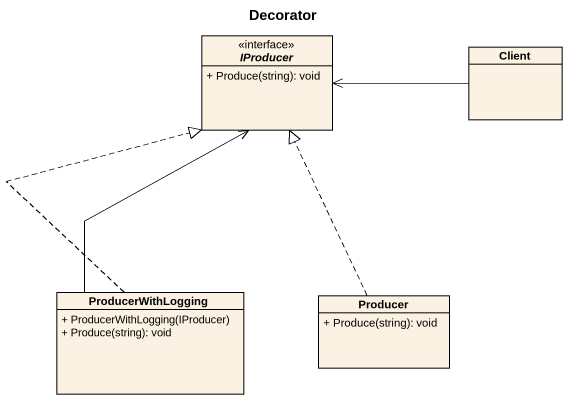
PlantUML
@startuml
title Decorator
hide circle
hide empty members
skinparam classAttributeIconSize 0
interface IProducer <<interface>> {
  + Produce(string): void
}
class Client
class ProducerWithLogging {
  + ProducerWithLogging(IProducer)
  + Produce(string): void
}
class Producer {
  + Produce(string): void
}
Client -left-> IProducer
ProducerWithLogging -up-> IProducer
ProducerWithLogging .up.|> IProducer
Producer .up.|> IProducer
@enduml
